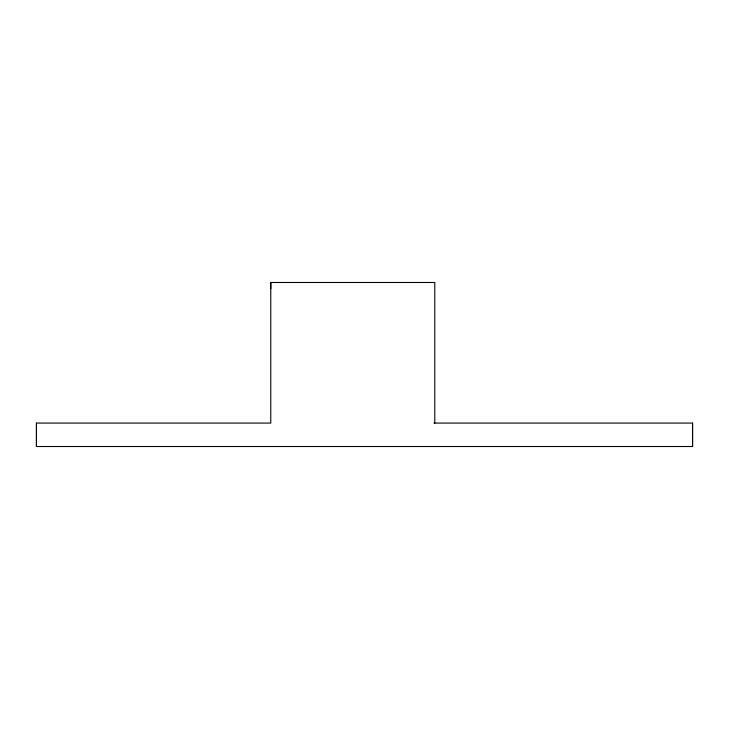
<?xml version="1.0" encoding="UTF-8"?>
<svg xmlns="http://www.w3.org/2000/svg" width="729" height="729" viewBox="0 0 729 729"><rect width="100%" height="100%" fill="white"/><g stroke="black" fill="none" stroke-linecap="round" stroke-linejoin="round"><path stroke-width="1.09" d="M433.974 423.084L692.55 423.084L692.55 446.512L36.45 446.512L36.45 423.084L270.769 423.084L270.769 282.488L434.794 282.488L434.794 423.084M692.55 423.084L692.55 446.512M270.769 282.488L270.769 288.766M36.45 423.084L36.45 446.512"/></g></svg>
